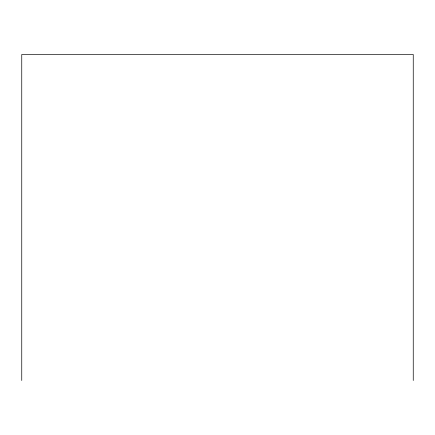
<?xml version="1.0" encoding="UTF-8"?>
<svg xmlns="http://www.w3.org/2000/svg" width="435" height="435" viewBox="0 0 435 435"><rect width="100%" height="100%" fill="white"/><g stroke="black" fill="none" stroke-linecap="round" stroke-linejoin="round"><path stroke-width="0.65" d="M413.25 380.505L413.25 54.495L21.75 54.495L21.75 380.505"/></g></svg>
